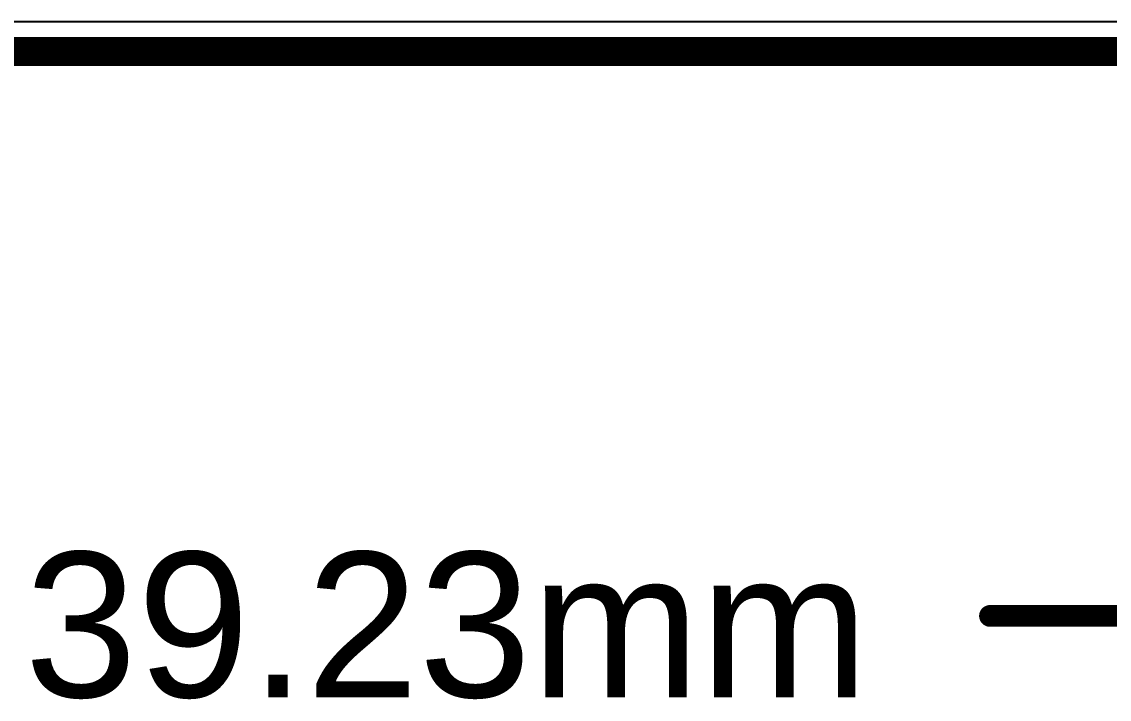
# Model space of a CAD drawing. Header units: millimetres. Extents: x -1.53 to 7.44, y -0.61 to 4.57.
# Drawn here: x 5.555 to 6.305, y -0.418 to 0.048 of the extents above; entities that cross this region are included whole.
import ezdxf

# ---------------------------------------------------------------- set-up
doc = ezdxf.new("R2010")
doc.units = ezdxf.units.MM
doc.header["$MEASUREMENT"] = 0
for name, color, linetype in [('BottomLayer', 5, 'Continuous'), ('Mechanical1', 6, 'Continuous'), ('Mechanical2', 216, 'Continuous'), ('TopLayer', 1, 'Continuous')]:
    doc.layers.add(name, color=color, linetype=linetype)
doc.styles.add('Arial', font='', dxfattribs={"height": 0.2})
doc.styles.get('Arial').set_extended_font_data('Arial')

msp = doc.modelspace()

# ---------------------------------------------------------------- linework, layer by layer
at = {"layer": 'BottomLayer'}
msp.add_line((6.58616, 0.04837), (5.14639, 0.04837), dxfattribs=at)
at = {"layer": 'Mechanical1', "const_width": 0.015}
msp.add_lwpolyline([(6.22312, -0.361), (6.67046, -0.361)], dxfattribs=at)
at = {"layer": 'Mechanical1', "const_width": 0.0075}
msp.add_lwpolyline([(6.21937, -0.361, 1), (6.22687, -0.361, 1)], format="xyb", close=True, dxfattribs=at)
at = {"layer": 'Mechanical2', "const_width": 0.02}
msp.add_lwpolyline([(5.126, 0.02798), (6.58616, 0.02798)], dxfattribs=at)
at = {"layer": 'TopLayer'}
msp.add_line((6.58616, 0.04837), (5.14639, 0.04837), dxfattribs=at)

# ---------------------------------------------------------------- texts
at = {"layer": 'Mechanical1', "style": 'Arial'}
msp.add_text('39.23mm', height=0.1, dxfattribs=at).set_placement((5.55733, -0.41698))

doc.saveas('drawing.dxf')
